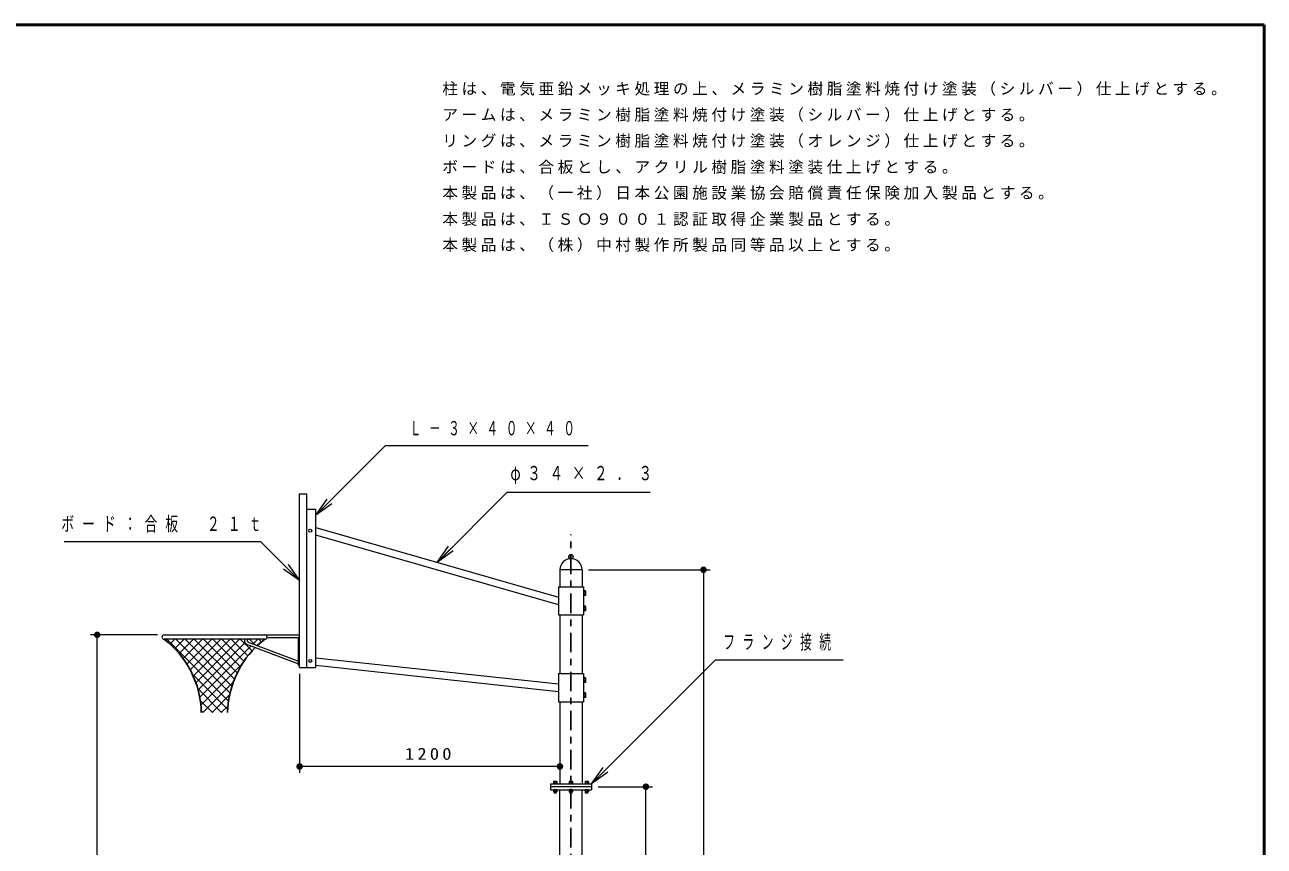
# Model space of a CAD drawing. Units: millimetres on the paper, scale 1:30. Extents: x -385 to 281, y 0 to 267.
# Drawn here: x -190.4 to 0, y 140.8 to 267 of the extents above; entities that cross this region are included whole.
import ezdxf

# ---------------------------------------------------------------- set-up
doc = ezdxf.new("R2010")
doc.units = ezdxf.units.MM
doc.linetypes.add('USER2', pattern=[6, 3, -1, 1, -1])
doc.layers.add('1_30', color=7, linetype='Continuous', lineweight=13)
doc.layers.add('NAKAMURA図枠', color=7, linetype='Continuous', lineweight=13)
doc.layers.add('CLASS1', color=7, linetype='Continuous')
doc.styles.add('ＭＳ ゴシック', font='')
doc.styles.get('ＭＳ ゴシック').set_extended_font_data('MS Gothic')

# ---------------------------------------------------------------- blocks, each defined once
blk = doc.blocks.new('filled_dot')
at = {"color": 0, "linetype": 'Continuous', "lineweight": -2, "const_width": 1.25}
blk.add_lwpolyline([(-0.625, 0, 1), (0.625, 0, 1)], format="xyb", close=True, dxfattribs=at)

msp = doc.modelspace()

# ---------------------------------------------------------------- linework, layer by layer
at = {"layer": '1_30'}
for p, q in [((-148.203, 194.94), (-147.069, 194.94)), ((-148.203, 168.273), (-148.203, 194.94)), ((-147.069, 168.273), (-147.069, 194.94)), ((-147.069, 192.606), (-145.736, 192.606)), ((-145.736, 191.643), (-143.968, 194.118)), ((-145.736, 191.643), (-143.615, 193.765)), ((-143.261, 193.411), (-145.736, 191.643)), ((-145.736, 168.273), (-145.736, 192.606)), ((-145.736, 189.752), (-108.416, 179.065)), ((-108.416, 177.886), (-145.736, 188.573)), ((-127.076, 184.408), (-125.308, 186.883)), ((-127.076, 184.408), (-124.955, 186.53)), ((-124.601, 186.176), (-127.076, 184.408)), ((-148.203, 181.606), (-150.678, 183.374)), ((-148.203, 181.606), (-150.324, 183.728)), ((-149.971, 184.081), (-148.203, 181.606)), ((-104.816, 183.273), (-108.203, 183.273)), ((-108.203, 183.273), (-108.203, 180.663)), ((-104.816, 183.273), (-104.816, 180.663)), ((-103.816, 183.273), (-85.149, 183.273)), ((-86.149, 183.273), (-86.149, 86.606)), ((-108.416, 180.663), (-108.416, 176.329)), ((-108.416, 180.663), (-104.603, 180.663)), ((-104.603, 180.663), (-104.603, 176.329)), ((-104.298, 180.028), (-104.603, 180.028)), ((-104.603, 180.028), (-104.603, 179.298)), ((-104.298, 179.845), (-104.603, 179.845)), ((-104.298, 179.48), (-104.603, 179.48)), ((-104.298, 179.298), (-104.603, 179.298)), ((-104.269, 179.979), (-104.298, 180.028)), ((-104.269, 179.346), (-104.298, 179.298)), ((-104.269, 179.979), (-104.269, 179.346)), ((-104.298, 177.694), (-104.603, 177.694)), ((-104.603, 177.694), (-104.603, 176.964)), ((-104.298, 177.512), (-104.603, 177.512)), ((-104.298, 177.147), (-104.603, 177.147)), ((-104.269, 177.645), (-104.298, 177.694)), ((-104.269, 177.645), (-104.269, 177.013)), ((-108.416, 176.329), (-104.603, 176.329)), ((-108.203, 176.329), (-108.203, 167.329)), ((-104.816, 176.329), (-104.816, 167.329)), ((-104.298, 176.964), (-104.603, 176.964)), ((-104.269, 177.013), (-104.298, 176.964)), ((-170.036, 173.273), (-180.306, 173.273)), ((-179.306, 86.606), (-179.306, 173.273)), ((-169.036, 173.273), (-148.203, 173.273)), ((-153.536, 172.606), (-169.036, 172.606)), ((-168.887, 172.491), (-168.772, 172.606)), ((-156.603, 172.13), (-156.603, 172.606)), ((-156.387, 171.818), (-148.369, 168.801)), ((-156.203, 172.291), (-156.203, 172.606)), ((-156.095, 172.135), (-148.369, 169.228)), ((-153.203, 172.873), (-148.369, 172.873)), ((-148.369, 168.606), (-148.369, 172.873)), ((-145.736, 169.752), (-108.416, 165.731)), ((-148.369, 168.606), (-148.203, 168.606)), ((-148.203, 168.273), (-147.069, 168.273)), ((-147.069, 168.273), (-145.736, 168.273)), ((-145.736, 168.614), (-108.416, 164.594)), ((-148.203, 167.273), (-148.203, 152.052)), ((-108.416, 167.329), (-104.603, 167.329)), ((-108.416, 167.329), (-108.416, 162.996)), ((-104.603, 167.329), (-104.603, 162.996)), ((-104.298, 166.694), (-104.603, 166.694)), ((-104.603, 166.694), (-104.603, 165.964)), ((-104.298, 166.512), (-104.603, 166.512)), ((-104.298, 166.147), (-104.603, 166.147)), ((-104.298, 165.964), (-104.603, 165.964)), ((-104.269, 166.645), (-104.298, 166.694)), ((-104.269, 166.013), (-104.298, 165.964)), ((-104.269, 166.645), (-104.269, 166.013)), ((-104.298, 164.361), (-104.603, 164.361)), ((-104.603, 164.361), (-104.603, 163.631)), ((-104.298, 164.178), (-104.603, 164.178)), ((-104.298, 163.813), (-104.603, 163.813)), ((-104.269, 164.312), (-104.298, 164.361)), ((-104.269, 164.312), (-104.269, 163.68)), ((-108.416, 162.996), (-104.603, 162.996)), ((-108.203, 162.996), (-108.203, 150.406)), ((-104.816, 162.996), (-104.816, 150.406)), ((-104.298, 163.631), (-104.603, 163.631)), ((-104.269, 163.68), (-104.298, 163.631)), ((-108.203, 153.052), (-148.203, 153.052)), ((-103.343, 150.406), (-101.575, 152.881)), ((-103.343, 150.406), (-101.221, 152.528)), ((-109.184, 150.723), (-109.184, 150.423)), ((-108.734, 150.74), (-109.118, 150.74)), ((-109.051, 150.423), (-109.051, 150.723)), ((-108.801, 150.423), (-108.801, 150.723)), ((-108.668, 150.723), (-108.668, 150.423)), ((-106.768, 150.723), (-106.768, 150.423)), ((-106.318, 150.74), (-106.701, 150.74)), ((-106.635, 150.423), (-106.635, 150.723)), ((-106.384, 150.423), (-106.384, 150.723)), ((-106.251, 150.723), (-106.251, 150.423)), ((-104.351, 150.723), (-104.351, 150.423)), ((-103.901, 150.74), (-104.284, 150.74)), ((-104.218, 150.423), (-104.218, 150.723)), ((-103.968, 150.423), (-103.968, 150.723)), ((-103.834, 150.723), (-103.834, 150.423)), ((-100.868, 152.174), (-103.343, 150.406)), ((-109.676, 150.406), (-109.676, 149.473)), ((-109.676, 150.406), (-103.343, 150.406)), ((-103.343, 149.94), (-109.676, 149.94)), ((-109.676, 149.473), (-103.343, 149.473)), ((-109.184, 149.457), (-109.184, 149.156)), ((-108.734, 149.14), (-109.118, 149.14)), ((-109.093, 148.992), (-109.093, 149.14)), ((-108.776, 149.094), (-109.076, 149.094)), ((-108.776, 149.054), (-109.076, 149.054)), ((-108.776, 149.014), (-109.076, 149.014)), ((-108.776, 148.975), (-109.076, 148.975)), ((-109.051, 149.156), (-109.051, 149.457)), ((-108.801, 149.156), (-108.801, 149.457)), ((-108.76, 148.992), (-108.76, 149.14)), ((-108.668, 149.457), (-108.668, 149.156)), ((-108.203, 86.606), (-108.203, 149.473)), ((-106.768, 149.457), (-106.768, 149.156)), ((-106.318, 149.14), (-106.701, 149.14)), ((-106.676, 148.992), (-106.676, 149.14)), ((-106.359, 149.094), (-106.659, 149.094)), ((-106.359, 149.054), (-106.659, 149.054)), ((-106.359, 149.014), (-106.659, 149.014)), ((-106.359, 148.975), (-106.659, 148.975)), ((-106.635, 149.156), (-106.635, 149.457)), ((-106.384, 149.156), (-106.384, 149.457)), ((-106.343, 148.992), (-106.343, 149.14)), ((-106.251, 149.457), (-106.251, 149.156)), ((-104.816, 86.606), (-104.816, 149.473)), ((-104.351, 149.457), (-104.351, 149.156)), ((-103.901, 149.14), (-104.284, 149.14)), ((-104.259, 148.992), (-104.259, 149.14)), ((-103.943, 149.094), (-104.243, 149.094)), ((-103.943, 149.054), (-104.243, 149.054)), ((-103.943, 149.014), (-104.243, 149.014)), ((-103.943, 148.975), (-104.243, 148.975)), ((-104.218, 149.156), (-104.218, 149.457)), ((-103.968, 149.156), (-103.968, 149.457)), ((-103.926, 148.992), (-103.926, 149.14)), ((-103.834, 149.457), (-103.834, 149.156)), ((-103.343, 150.406), (-103.343, 149.473)), ((-102.343, 149.94), (-94.003, 149.94)), ((-95.003, 86.606), (-95.003, 149.94))]:
    msp.add_line(p, q, dxfattribs=at)
at = {"layer": '1_30', "color": 6, "linetype": 'USER2', "lineweight": 25}
msp.add_line((-106.509, 86.606), (-106.509, 188.668), dxfattribs=at)
at = {"layer": '1_30', "color": 160, "lineweight": 25}
for p, q in [((-168.627, 172.606), (-159.119, 163.098)), ((-168.118, 171.846), (-167.358, 172.606)), ((-167.398, 171.152), (-165.943, 172.606)), ((-167.213, 172.606), (-158.898, 164.291)), ((-166.726, 170.409), (-164.529, 172.606)), ((-166.104, 169.617), (-163.115, 172.606)), ((-165.799, 172.606), (-158.596, 165.404)), ((-165.533, 168.775), (-161.701, 172.606)), ((-165.014, 167.879), (-160.287, 172.606)), ((-164.551, 166.928), (-158.872, 172.606)), ((-164.385, 172.606), (-158.225, 166.446)), ((-164.148, 165.917), (-157.458, 172.606)), ((-163.811, 164.839), (-156.595, 172.056)), ((-163.549, 163.687), (-155.683, 171.553)), ((-162.97, 172.606), (-157.79, 167.426)), ((-161.556, 172.606), (-157.298, 168.348)), ((-160.142, 172.606), (-156.751, 169.216)), ((-158.728, 172.606), (-156.153, 170.032)), ((-157.313, 172.606), (-155.506, 170.799)), ((-156.203, 172.447), (-156.044, 172.606)), ((-155.899, 172.606), (-155.025, 171.733)), ((-155.373, 171.863), (-154.63, 172.606)), ((-154.485, 172.606), (-154.064, 172.185)), ((-163.376, 162.446), (-157.027, 168.795)), ((-164.709, 167.274), (-159.244, 161.809)), ((-163.069, 161.338), (-158.387, 166.02)), ((-163.858, 165.009), (-160.187, 161.338)), ((-161.655, 161.338), (-158.953, 164.04)), ((-163.469, 163.206), (-161.602, 161.338)), ((-160.241, 161.338), (-159.203, 162.376)), ((-163.321, 161.643), (-163.016, 161.338))]:
    msp.add_line(p, q, dxfattribs=at)
at = {"layer": '1_30'}
for points in [[(-145.736, 191.643), (-135.02, 202.359), (-103.868, 202.359)], [(-127.076, 184.408), (-116.31, 195.175), (-94.356, 195.175)], [(-148.203, 181.606), (-154.164, 187.568), (-184.366, 187.568)], [(-103.343, 150.406), (-84.33, 169.419), (-64.691, 169.419)]]:
    msp.add_lwpolyline(points, dxfattribs=at)
for centre, radius in [((-146.569, 189.273), 0.233), ((-106.509, 185.3), 0.333), ((-106.509, 185.3), 0.3), ((-146.569, 169.273), 0.233)]:
    msp.add_circle(centre, radius, dxfattribs=at)
for centre, radius, start, end in [((-106.509, 183.273), 1.693, 0, 180), ((-104.6, 179.979), 0.33, 336.1351, 0), ((-104.6, 179.346), 0.33, 0, 23.8649), ((-104.873, 179.663), 0.604, 342.41203, 17.58797), ((-104.6, 177.645), 0.33, 336.1351, 0), ((-104.6, 177.013), 0.33, 0, 23.8649), ((-104.873, 177.329), 0.604, 342.41203, 17.58797), ((-169.036, 172.94), 0.333, 90, 270), ((-156.269, 172.13), 0.333, 180, 249.38098), ((-156.036, 172.291), 0.167, 180, 249.37227), ((-153.536, 172.94), 0.333, 270, 90), ((-104.6, 166.645), 0.33, 336.1351, 0), ((-104.6, 166.013), 0.33, 0, 23.8649), ((-104.873, 166.329), 0.604, 342.41203, 17.58797), ((-104.6, 164.312), 0.33, 336.1351, 0), ((-104.6, 163.68), 0.33, 0, 23.8649), ((-104.873, 163.996), 0.604, 342.41203, 17.58797), ((-109.118, 150.595), 0.145, 62.56955, 117.43045), ((-108.926, 150.251), 0.488, 75.17105, 104.83035), ((-108.735, 150.595), 0.145, 62.56955, 117.43045), ((-106.701, 150.595), 0.145, 62.56955, 117.43045), ((-106.509, 150.251), 0.488, 75.17105, 104.83035), ((-106.318, 150.595), 0.145, 62.56955, 117.43045), ((-104.284, 150.595), 0.145, 62.56955, 117.43045), ((-104.093, 150.251), 0.488, 75.17105, 104.83035), ((-103.901, 150.595), 0.145, 62.56955, 117.43045), ((-109.118, 150.551), 0.145, 242.56955, 297.43045), ((-109.118, 149.328), 0.145, 62.56955, 117.43045), ((-109.118, 149.284), 0.145, 242.56955, 297.43045), ((-109.076, 149.11), 0.0167, 180, 270), ((-109.076, 149.071), 0.0167, 180, 270), ((-109.076, 149.031), 0.0167, 180, 270), ((-109.076, 148.992), 0.0167, 180, 270), ((-108.926, 150.895), 0.488, 255.16965, 284.82895), ((-108.926, 148.985), 0.488, 75.17105, 104.83035), ((-108.926, 149.628), 0.488, 255.16965, 284.82895), ((-108.735, 150.551), 0.145, 242.56955, 297.43045), ((-108.735, 149.328), 0.145, 62.56955, 117.43045), ((-108.735, 149.284), 0.145, 242.56955, 297.43045), ((-108.776, 149.11), 0.0167, 270, 0), ((-108.776, 149.071), 0.0167, 270, 0), ((-108.776, 149.031), 0.0167, 270, 0), ((-108.776, 148.992), 0.0167, 270, 0), ((-106.701, 150.551), 0.145, 242.56955, 297.43045), ((-106.701, 149.328), 0.145, 62.56955, 117.43045), ((-106.701, 149.284), 0.145, 242.56955, 297.43045), ((-106.66, 149.11), 0.0167, 180, 270), ((-106.66, 149.071), 0.0167, 180, 270), ((-106.66, 149.031), 0.0167, 180, 270), ((-106.66, 148.992), 0.0167, 180, 270), ((-106.509, 150.895), 0.488, 255.16965, 284.82895), ((-106.509, 148.985), 0.488, 75.17105, 104.83035), ((-106.509, 149.628), 0.488, 255.16965, 284.82895), ((-106.318, 150.551), 0.145, 242.56955, 297.43045), ((-106.318, 149.328), 0.145, 62.56955, 117.43045), ((-106.318, 149.284), 0.145, 242.56955, 297.43045), ((-106.359, 149.11), 0.0167, 270, 0), ((-106.359, 149.071), 0.0167, 270, 0), ((-106.359, 149.031), 0.0167, 270, 0), ((-106.359, 148.992), 0.0167, 270, 0), ((-104.284, 150.551), 0.145, 242.56955, 297.43045), ((-104.284, 149.328), 0.145, 62.56955, 117.43045), ((-104.284, 149.284), 0.145, 242.56955, 297.43045), ((-104.243, 149.11), 0.0167, 180, 270), ((-104.243, 149.071), 0.0167, 180, 270), ((-104.243, 149.031), 0.0167, 180, 270), ((-104.243, 148.992), 0.0167, 180, 270), ((-104.093, 150.895), 0.488, 255.16965, 284.82895), ((-104.093, 148.985), 0.488, 75.17105, 104.83035), ((-104.093, 149.628), 0.488, 255.16965, 284.82895), ((-103.901, 150.551), 0.145, 242.56955, 297.43045), ((-103.901, 149.328), 0.145, 62.56955, 117.43045), ((-103.901, 149.284), 0.145, 242.56955, 297.43045), ((-103.943, 149.11), 0.0167, 270, 0), ((-103.943, 149.071), 0.0167, 270, 0), ((-103.943, 149.031), 0.0167, 270, 0), ((-103.943, 148.992), 0.0167, 270, 0)]:
    msp.add_arc(centre, radius, start, end, dxfattribs=at)
at = {"layer": '1_30', "color": 160, "lineweight": 25}
for centre, start, end in [((-177.824, 161.053), 1.12488, 52.74081), ((-144.748, 161.053), 127.25919, 133.3248), ((-144.748, 161.053), 135.06955, 178.87512)]:
    msp.add_arc(centre, 14.516, start, end, dxfattribs=at)
at = {"layer": 'NAKAMURA図枠', "lineweight": 50}
for p, q in [((0, 267), (-385, 267)), ((0, 0), (0, 267))]:
    msp.add_line(p, q, dxfattribs=at)

# ---------------------------------------------------------------- block references
at = {"layer": '1_30', "xscale": 0.4, "yscale": 0.4}
for p, rotation in [((-86.149, 183.273), 270), ((-179.306, 173.273), 270), ((-108.203, 153.052), 180), ((-95.003, 149.94), 270)]:
    msp.add_blockref('filled_dot', p, dxfattribs=dict(at, rotation=rotation))
msp.add_blockref('filled_dot', (-148.203, 153.052), dxfattribs=at)

# ---------------------------------------------------------------- texts
at = {"layer": '1_30', "style": 'ＭＳ ゴシック'}
for s, insert, char_height, attachment_point in [('\\T1.64;\\W0.6;Ｌ－３×４０×４０', (-131.284, 205.009), 2.199, 4), ('\\T1.63;\\W0.7;φ３４×２．３', (-115.824, 197.825), 2.199, 4), ('\\T1.64;\\W0.65;ボード：合板\u3000２１ｔ', (-184.81, 190.218), 2.199, 4), ('\\T1.64;\\W0.6;フランジ接続', (-83.107, 172.069), 2.199, 4), ('\\T1.33;\\W1.15;1200', (-128.203, 154.052), 1.833, 8)]:
    msp.add_mtext(s, dxfattribs=dict(at, insert=insert, char_height=char_height, attachment_point=attachment_point))
at = {"layer": 'CLASS1', "char_height": 1.76, "attachment_point": 7, "style": 'ＭＳ ゴシック'}
for s, insert in [('\\T1.23;柱は、電気亜鉛メッキ処理の上、メラミン樹脂塗料焼付け塗装（シルバー）仕上げとする。', (-126.276, 256.079)), ('\\T1.23;アームは、メラミン樹脂塗料焼付け塗装（シルバー）仕上げとする。', (-126.276, 252.079)), ('\\T1.23;リングは、メラミン樹脂塗料焼付け塗装（オレンジ）仕上げとする。', (-126.276, 248.079)), ('\\T1.23;ボードは、合板とし、アクリル樹脂塗料塗装仕上げとする。', (-126.276, 244.079)), ('\\T1.23;本製品は、（一社）日本公園施設業協会賠償責任保険加入製品とする。', (-126.276, 240.079)), ('\\T1.23;本製品は、ＩＳＯ９００１認証取得企業製品とする。', (-126.276, 236.079)), ('\\T1.23;本製品は、（株）中村製作所製品同等品以上とする。', (-126.276, 232.079))]:
    msp.add_mtext(s, dxfattribs=dict(at, insert=insert))

doc.saveas('drawing.dxf')
